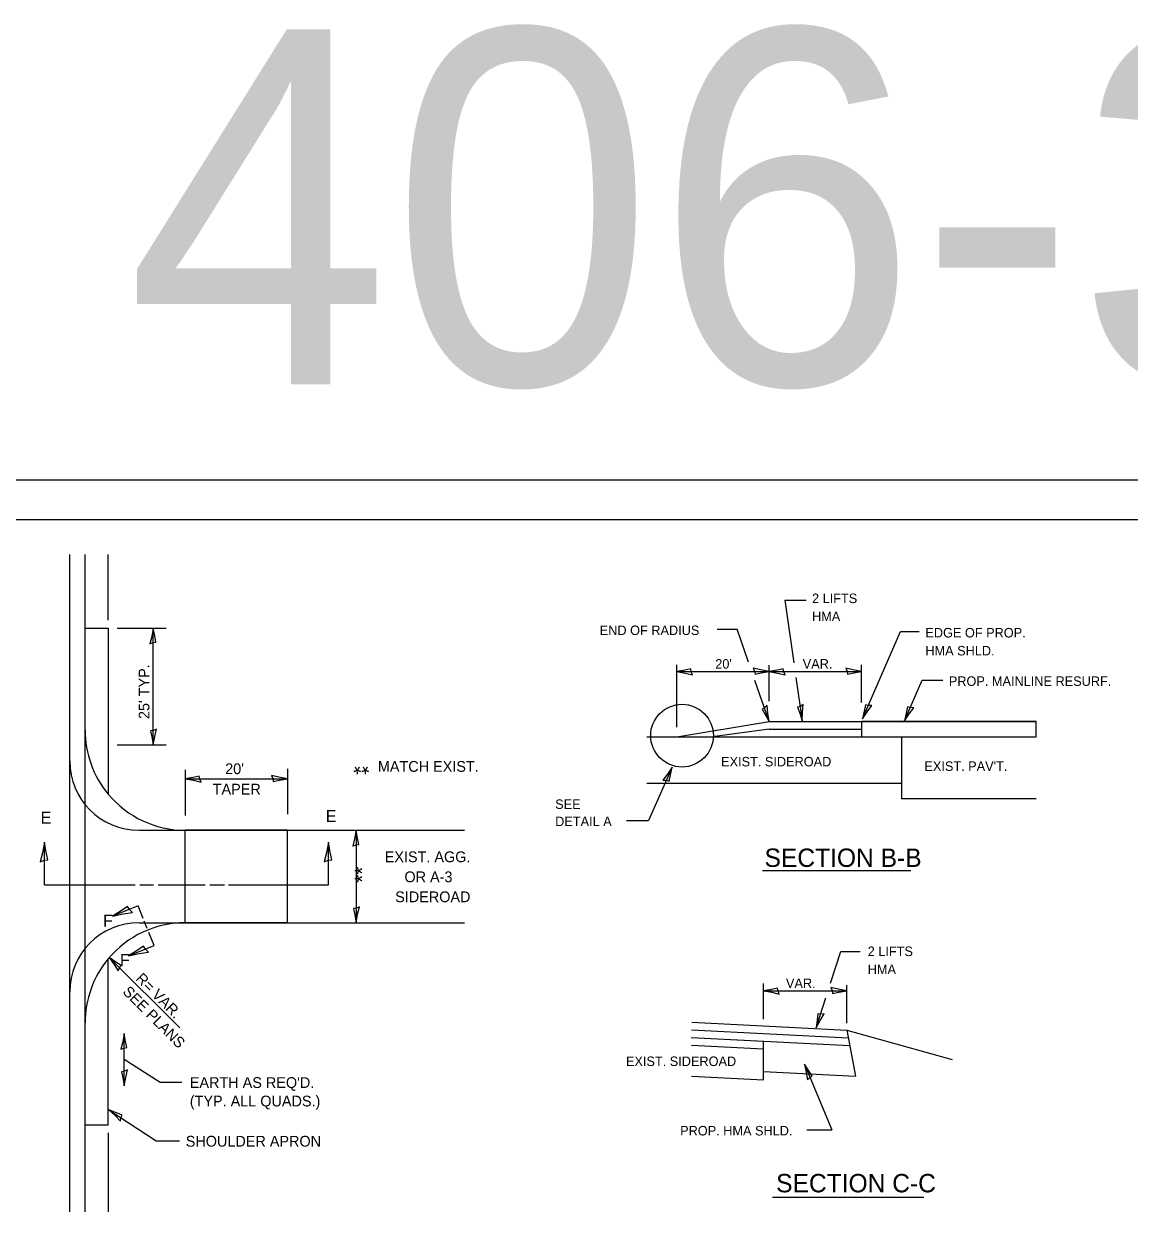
# Model space of a CAD drawing. Extents: x 1875357 to 1890680, y 2257528 to 2269761.
# Drawn here: x 1879180 to 1879878, y 2268265 to 2269028 of the extents above; entities that cross this region are included whole.
import ezdxf

# ---------------------------------------------------------------- set-up
doc = ezdxf.new("R2010")
doc.units = 0
for name, color, linetype in [('Level 24', 7, 'Continuous'), ('Level 40', 7, 'Continuous'), ('Level 63', 7, 'Continuous'), ('ROW_PR_Notes', 7, 'Continuous'), ('Sheets_50 Reference Boundary', 7, 'Continuous'), ('Sheets_General Details', 7, 'Continuous'), ('Sheets_Printer Plotting Border', 7, 'Continuous')]:
    doc.layers.add(name, color=color, linetype=linetype)

msp = doc.modelspace()

# ---------------------------------------------------------------- linework, layer by layer
at = {"layer": 'Level 24'}
for points in [[(1879656.89, 2268416.31), (1879656.07, 2268418.23), (1879655.76, 2268420.07), (1879651.89, 2268419.26), (1879646.89, 2268418.4), (1879652.22, 2268417.43)], [(1879689.4, 2268420.49), (1879690.22, 2268418.57), (1879690.53, 2268416.73), (1879694.4, 2268417.53), (1879699.4, 2268418.4), (1879694.07, 2268419.37)], [(1879689.4, 2268420.49), (1879690.22, 2268418.57), (1879690.53, 2268416.73), (1879694.4, 2268417.53), (1879699.4, 2268418.4), (1879694.07, 2268419.37)], [(1879685.19, 2268403.83), (1879683.11, 2268403.64), (1879681.26, 2268403.91), (1879680.84, 2268399.98), (1879680.12, 2268394.96), (1879682.69, 2268399.74)], [(1879674.63, 2268362.11), (1879676.09, 2268363.6), (1879677.66, 2268364.61), (1879675.42, 2268367.86), (1879672.69, 2268372.14), (1879673.86, 2268366.85)]]:
    msp.add_lwpolyline(points, close=True, dxfattribs=at)
at = {"layer": 'Level 40'}
for p, q in [((1879209.12, 2268278.92), (1879209.12, 2268693.65)), ((1879218.84, 2268582.85), (1879218.84, 2268668.2)), ((1879573.31, 2268578.55), (1879819, 2268578.55)), ((1879733.94, 2268578.55), (1879733.94, 2268539.58)), ((1879573.31, 2268549.39), (1879733.94, 2268549.39)), ((1879819, 2268539.58), (1879733.94, 2268539.58)), ((1879252.86, 2268519.67), (1879458.19, 2268519.67)), ((1879252.86, 2268461.35), (1879458.19, 2268461.35)), ((1879218.84, 2268312.81), (1879218.84, 2268398.17)), ((1879601.25, 2268388.92), (1879646.89, 2268386.58)), ((1879601.55, 2268384.04), (1879646.89, 2268381.71)), ((1879646.89, 2268362.29), (1879646.89, 2268386.58)), ((1879601.59, 2268364.62), (1879646.89, 2268362.29))]:
    msp.add_line(p, q, dxfattribs=at)
msp.add_lwpolyline([(1879708.82, 2268588.27), (1879708.82, 2268578.55), (1879819, 2268578.55), (1879819, 2268588.27), (1879708.82, 2268588.27)], dxfattribs=at)
msp.add_circle((1879595.52, 2268579.39), 19.79, dxfattribs=at)
at = {"layer": 'Level 63'}
for p, q in [((1879239.07, 2268647.3), (1879270, 2268647.3)), ((1879261.88, 2268573.55), (1879261.88, 2268647.3)), ((1879592.18, 2268584.79), (1879592.18, 2268624.03)), ((1879592.18, 2268619.89), (1879650.5, 2268619.89)), ((1879239.07, 2268573.55), (1879270, 2268573.55)), ((1879282.02, 2268557.91), (1879282.02, 2268528.92)), ((1879346.47, 2268558.48), (1879346.47, 2268529.87)), ((1879282.02, 2268552.18), (1879346.47, 2268552.18))]:
    msp.add_line(p, q, dxfattribs=at)
at = {"layer": 'ROW_PR_Notes'}
for p, q in [((1879218.84, 2268668.2), (1879218.84, 2268693.65)), ((1879233.42, 2268652.16), (1879233.42, 2268693.65)), ((1879218.84, 2268278.92), (1879218.84, 2268668.2)), ((1879660.3, 2268664.98), (1879673.84, 2268664.98)), ((1879660.3, 2268664.98), (1879666.07, 2268625.34)), ((1879218.84, 2268647.3), (1879233.42, 2268647.3)), ((1879233.42, 2268647.3), (1879233.42, 2268542.48)), ((1879617.66, 2268646.57), (1879630.27, 2268646.57)), ((1879637.52, 2268625.66), (1879630.27, 2268646.57)), ((1879709.32, 2268590), (1879733.26, 2268645.07)), ((1879733.26, 2268645.07), (1879745.21, 2268645.07)), ((1879650.5, 2268601.25), (1879650.5, 2268623.95)), ((1879650.5, 2268619.89), (1879708.82, 2268619.89)), ((1879708.82, 2268600.39), (1879708.82, 2268624.03)), ((1879650.5, 2268588.27), (1879641.5, 2268614.2)), ((1879667.42, 2268616.1), (1879671.4, 2268588.77)), ((1879735.81, 2268588.71), (1879746.99, 2268614.42)), ((1879746.99, 2268614.42), (1879760.01, 2268614.42)), ((1879592.18, 2268578.55), (1879650.5, 2268588.27)), ((1879650.5, 2268588.27), (1879819, 2268588.27)), ((1879708.82, 2268588.27), (1879708.82, 2268578.55)), ((1879650.5, 2268583.41), (1879616.19, 2268578.83)), ((1879650.5, 2268583.41), (1879708.82, 2268583.41)), ((1879592.18, 2268578.55), (1879819, 2268578.55)), ((1879589.37, 2268559.53), (1879574.41, 2268525.85)), ((1879346.47, 2268519.67), (1879282.02, 2268519.67)), ((1879282.02, 2268461.35), (1879282.02, 2268519.67)), ((1879346.47, 2268461.35), (1879346.47, 2268519.67)), ((1879389.84, 2268519.67), (1879389.84, 2268461.35)), ((1879560.55, 2268525.85), (1879574.41, 2268525.85)), ((1879193.2, 2268485.3), (1879193.2, 2268512.2)), ((1879372.4, 2268485.3), (1879372.4, 2268512.2)), ((1879646.3, 2268494.35), (1879739.89, 2268494.35)), ((1879193.2, 2268485.3), (1879250.51, 2268485.3)), ((1879253.32, 2268485.3), (1879262.06, 2268485.3)), ((1879265.03, 2268485.3), (1879294.68, 2268485.3)), ((1879297.49, 2268485.3), (1879306.85, 2268485.3)), ((1879309.35, 2268485.3), (1879372.4, 2268485.3)), ((1879252.3, 2268472.06), (1879236.14, 2268465.55)), ((1879255.51, 2268464.09), (1879252.3, 2268472.06)), ((1879258.1, 2268457.65), (1879256.2, 2268462.38)), ((1879346.47, 2268461.35), (1879282.02, 2268461.35)), ((1879262.38, 2268447.03), (1879259.09, 2268455.2)), ((1879246.22, 2268440.52), (1879262.38, 2268447.03)), ((1879689.27, 2268423.22), (1879695.75, 2268443.22)), ((1879695.75, 2268443.22), (1879707.83, 2268443.22)), ((1879233.42, 2268333.71), (1879233.42, 2268438.54)), ((1879234.11, 2268439.44), (1879278.57, 2268394.98)), ((1879646.89, 2268400.56), (1879646.89, 2268423.03)), ((1879699.4, 2268397.86), (1879699.4, 2268422.01)), ((1879646.89, 2268418.4), (1879699.4, 2268418.4)), ((1879680.12, 2268394.96), (1879686.3, 2268414.04)), ((1879601.77, 2268398.63), (1879699.4, 2268393.62)), ((1879243.52, 2268358.41), (1879243.52, 2268391.46)), ((1879601.25, 2268388.92), (1879701.3, 2268383.79)), ((1879601.52, 2268393.77), (1879700.35, 2268388.7)), ((1879699.4, 2268393.62), (1879765.99, 2268374.93)), ((1879699.4, 2268393.62), (1879705.02, 2268364.52)), ((1879646.89, 2268367.5), (1879646.89, 2268386.58)), ((1879243.52, 2268375.26), (1879266.25, 2268360.64)), ((1879646.89, 2268367.5), (1879705.02, 2268364.52)), ((1879672.69, 2268372.14), (1879690.12, 2268330.61)), ((1879266.25, 2268360.64), (1879279.78, 2268360.64)), ((1879233.92, 2268343.34), (1879263.78, 2268323.62)), ((1879218.84, 2268333.71), (1879233.42, 2268333.71)), ((1879233.42, 2268328.85), (1879233.42, 2268278.92)), ((1879674.22, 2268330.61), (1879690.12, 2268330.61)), ((1879263.78, 2268323.62), (1879278.48, 2268323.62)), ((1879652.61, 2268288.15), (1879748.15, 2268288.15))]:
    msp.add_line(p, q, dxfattribs=at)
for points in [[(1879233.42, 2268681.32), (1879233.42, 2268693.23)], [(1879233.42, 2268681.08), (1879233.42, 2268681.32)], [(1879233.42, 2268666.74), (1879233.42, 2268678.65)], [(1879233.42, 2268666.5), (1879233.42, 2268666.74)], [(1879233.42, 2268652.16), (1879233.42, 2268664.07)], [(1879233.42, 2268328.85), (1879233.42, 2268316.95)], [(1879233.42, 2268314.52), (1879233.42, 2268314.27)], [(1879233.42, 2268314.27), (1879233.42, 2268302.37)], [(1879233.42, 2268299.94), (1879233.42, 2268299.7)], [(1879233.42, 2268299.7), (1879233.42, 2268287.79)], [(1879233.42, 2268285.36), (1879233.42, 2268285.12)], [(1879233.42, 2268285.12), (1879233.42, 2268278.92)]]:
    msp.add_lwpolyline(points, dxfattribs=at)
for points in [[(1879259.79, 2268637.3), (1879261.71, 2268638.12), (1879263.55, 2268638.43), (1879262.75, 2268642.3), (1879261.88, 2268647.3), (1879260.91, 2268641.97)], [(1879602.18, 2268617.8), (1879601.37, 2268619.72), (1879601.05, 2268621.56), (1879597.18, 2268620.76), (1879592.18, 2268619.89), (1879597.52, 2268618.92)], [(1879640.5, 2268621.98), (1879641.32, 2268620.06), (1879641.63, 2268618.22), (1879645.5, 2268619.03), (1879650.5, 2268619.89), (1879645.17, 2268620.86)], [(1879660.5, 2268617.8), (1879659.69, 2268619.72), (1879659.37, 2268621.56), (1879655.5, 2268620.76), (1879650.5, 2268619.89), (1879655.84, 2268618.92)], [(1879698.82, 2268621.98), (1879699.64, 2268620.06), (1879699.95, 2268618.22), (1879703.82, 2268619.03), (1879708.82, 2268619.89), (1879703.49, 2268620.86)], [(1879649.2, 2268598.4), (1879647.65, 2268597), (1879646.01, 2268596.1), (1879648.05, 2268592.71), (1879650.5, 2268588.27), (1879649.67, 2268593.62)], [(1879672.03, 2268598.96), (1879670.24, 2268597.88), (1879668.46, 2268597.31), (1879669.82, 2268593.59), (1879671.4, 2268588.77), (1879671.59, 2268594.19)], [(1879715.23, 2268598.34), (1879713.14, 2268598.36), (1879711.32, 2268598.81), (1879710.52, 2268594.94), (1879709.32, 2268590), (1879712.34, 2268594.51)], [(1879741.72, 2268597.04), (1879739.63, 2268597.06), (1879737.82, 2268597.51), (1879737.01, 2268593.64), (1879735.81, 2268588.71), (1879738.83, 2268593.21)], [(1879263.97, 2268583.55), (1879262.05, 2268582.74), (1879260.21, 2268582.42), (1879261.02, 2268578.55), (1879261.88, 2268573.55), (1879262.85, 2268578.89)], [(1879583.4, 2268551.25), (1879585.49, 2268551.21), (1879587.3, 2268550.75), (1879588.14, 2268554.61), (1879589.37, 2268559.53), (1879586.32, 2268555.05)], [(1879292.02, 2268550.09), (1879291.2, 2268552.01), (1879290.89, 2268553.86), (1879287.02, 2268553.05), (1879282.02, 2268552.18), (1879287.35, 2268551.21)], [(1879336.47, 2268554.28), (1879337.29, 2268552.35), (1879337.6, 2268550.51), (1879341.47, 2268551.32), (1879346.47, 2268552.18), (1879341.14, 2268553.15)], [(1879387.75, 2268509.67), (1879389.67, 2268510.48), (1879391.51, 2268510.8), (1879390.71, 2268514.67), (1879389.84, 2268519.67), (1879388.87, 2268514.33)], [(1879190.59, 2268499.71), (1879192.99, 2268500.72), (1879195.29, 2268501.12), (1879194.28, 2268505.95), (1879193.2, 2268512.2), (1879191.99, 2268505.54)], [(1879369.79, 2268499.71), (1879372.19, 2268500.72), (1879374.49, 2268501.12), (1879373.48, 2268505.95), (1879372.4, 2268512.2), (1879371.19, 2268505.54)], [(1879248.71, 2268467.79), (1879246.86, 2268469.64), (1879245.64, 2268471.63), (1879241.53, 2268468.89), (1879236.14, 2268465.55), (1879242.77, 2268466.92)], [(1879391.93, 2268471.35), (1879390.01, 2268470.53), (1879388.17, 2268470.22), (1879388.98, 2268466.35), (1879389.84, 2268461.35), (1879390.81, 2268466.68)], [(1879258.79, 2268442.77), (1879256.95, 2268444.61), (1879255.72, 2268446.6), (1879251.61, 2268443.86), (1879246.22, 2268440.52), (1879252.86, 2268441.89)], [(1879239.7, 2268430.9), (1879240.48, 2268432.83), (1879241.56, 2268434.35), (1879238.26, 2268436.52), (1879234.11, 2268439.44), (1879237.19, 2268434.99)], [(1879241.43, 2268381.46), (1879243.35, 2268382.28), (1879245.19, 2268382.59), (1879244.38, 2268386.46), (1879243.52, 2268391.46), (1879242.55, 2268386.13)], [(1879245.61, 2268368.41), (1879243.69, 2268367.59), (1879241.85, 2268367.28), (1879242.65, 2268363.41), (1879243.52, 2268358.41), (1879244.49, 2268363.74)], [(1879241.11, 2268336.08), (1879241.49, 2268338.14), (1879242.24, 2268339.85), (1879238.57, 2268341.31), (1879233.92, 2268343.34), (1879237.83, 2268339.59)]]:
    msp.add_lwpolyline(points, close=True, dxfattribs=at)
for centre, radius, start, end in [((1879282.02, 2268582.85), 63.18, 180, 219.71506), ((1879252.86, 2268563.41), 43.74, 180, 270), ((1879282.02, 2268582.85), 63.18, 219.71506, 270), ((1879252.86, 2268417.61), 43.74, 90, 180), ((1879282.02, 2268398.17), 63.18, 90, 140.28494), ((1879282.02, 2268398.17), 63.18, 140.28494, 180)]:
    msp.add_arc(centre, radius, start, end, dxfattribs=at)
at = {"layer": 'Sheets_50 Reference Boundary'}
msp.add_lwpolyline([(1878857.4, 2268715.69), (1880432.4, 2268715.69), (1880432.4, 2267715.7), (1878857.4, 2267715.7)], close=True, dxfattribs=at)
at = {"layer": 'Sheets_General Details'}
msp.add_line((1880457.4, 2268740.7), (1878757.4, 2268740.7), dxfattribs=at)
msp.add_lwpolyline([(1878857.4, 2268715.7), (1880432.4, 2268715.7), (1880432.4, 2267665.7), (1878857.4, 2267665.7)], close=True, dxfattribs=at)
at = {"layer": 'Sheets_Printer Plotting Border'}
msp.add_lwpolyline([(1878757.4, 2267640.7), (1880457.4, 2267640.7), (1880457.4, 2268740.7), (1878757.4, 2268740.7)], close=True, dxfattribs=at)

# ---------------------------------------------------------------- texts
at = {"layer": 'Level 63'}
msp.add_text("20'", height=6, dxfattribs=at).set_placement((1879616.48, 2268621.69))
at = {"layer": 'ROW_PR_Notes'}
for s, height, p in [('2 LIFTS', 6, (1879677.54, 2268663.04)), ('HMA', 6, (1879677.54, 2268651.69)), ('END OF RADIUS', 6, (1879543.58, 2268642.88)), ('EDGE OF PROP.', 6, (1879749.06, 2268641.35)), ('HMA SHLD.', 6, (1879749.06, 2268630)), ('VAR.', 6, (1879671.68, 2268621.69)), ('PROP. MAINLINE RESURF.', 6, (1879763.86, 2268610.78)), ('EXIST. SIDEROAD', 6, (1879620.16, 2268559.98)), ("20'", 6.8, (1879307.23, 2268555.12)), ('MATCH EXIST.', 6.8, (1879403.59, 2268556.57)), ("EXIST. PAV'T.", 6, (1879748.44, 2268557.13)), ('TAPER', 6.8, (1879299.38, 2268542.22)), ('SEE', 6, (1879515.46, 2268533.15)), ('E', 7.6, (1879190.81, 2268523.86)), ('E', 7.6, (1879370.66, 2268524.82)), ('DETAIL A', 6, (1879515.46, 2268522.29)), ('EXIST. AGG.', 6.8, (1879407.92, 2268499.54)), ('SECTION B-B', 11.6, (1879647.57, 2268496.56)), ('OR A-3', 6.8, (1879420.34, 2268486.91)), ('SIDEROAD', 6.8, (1879414.51, 2268474.28)), ('F', 7.6, (1879230.23, 2268458.88)), ('2 LIFTS', 6, (1879712.68, 2268440.3)), ('F', 7.6, (1879240.82, 2268434.03)), ('HMA', 6, (1879712.68, 2268428.95)), ('VAR.', 6, (1879661.08, 2268420.14)), ('EXIST. SIDEROAD', 6, (1879560.12, 2268370.92)), ("EARTH AS REQ'D.", 6.8, (1879284.92, 2268357.08)), ('(TYP. ALL QUADS.)', 6.8, (1879284.92, 2268345.42)), ('PROP. HMA SHLD.', 6, (1879594.32, 2268327.1)), ('SHOULDER APRON', 6.8, (1879282.34, 2268320.05)), ('SECTION C-C', 11.6, (1879654.89, 2268291.21))]:
    msp.add_text(s, height=height, dxfattribs=at).set_placement(p)
for s, height, rotation, p in [("25' TYP.", 6.8, 90, (1879259.45, 2268589.85)), ('**', 9.72, 180, (1879398.17, 2268564.68)), ('**', 9.72, 90, (1879398.56, 2268486.55)), ('R= VAR.', 6.8, 314.99929, (1879250.32, 2268425.56)), ('SEE PLANS', 6.8, 314.99929, (1879242.08, 2268417.31))]:
    msp.add_text(s, height=height, rotation=rotation, dxfattribs=at).set_placement(p)
at = {"layer": 'Sheets_General Details'}
msp.add_text('406-3', height=224, dxfattribs=at).set_placement((1879244.82, 2268801))

doc.saveas('drawing.dxf')
